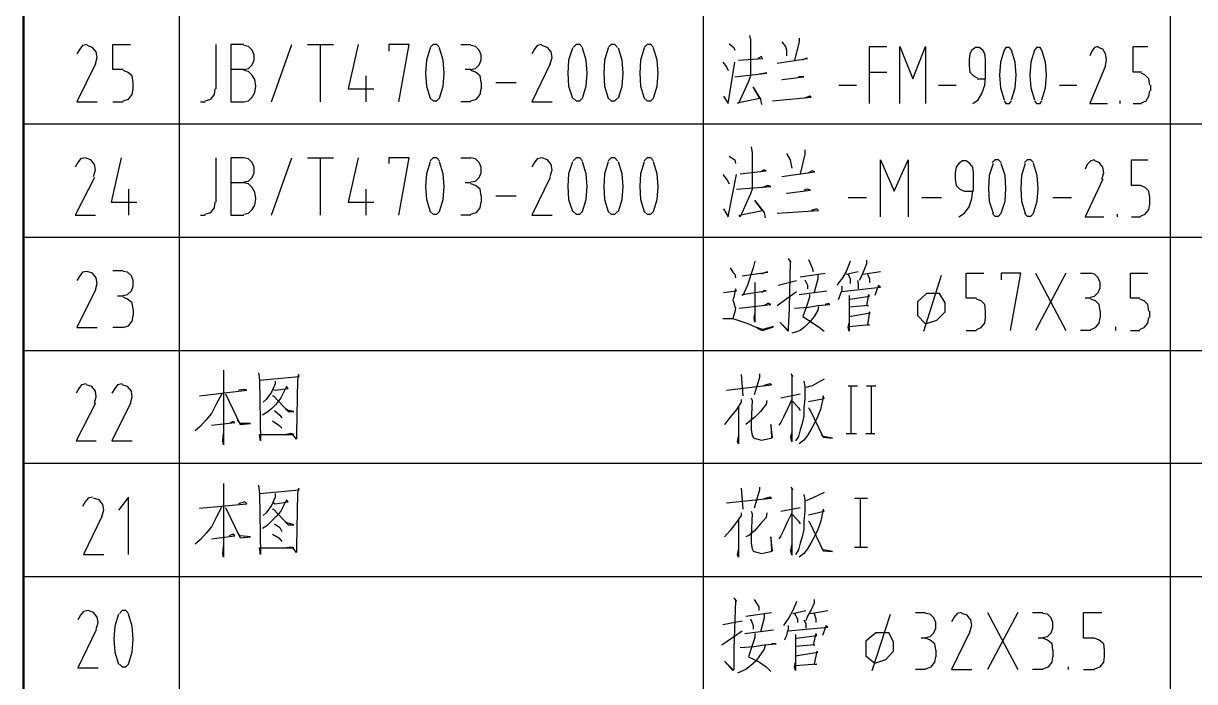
# Model space of a CAD drawing. Header units: millimetres. Extents: x -830 to 4759, y -3917 to 4295.
# Drawn here: x 2959 to 3786, y -1777 to -1312 of the extents above; entities that cross this region are included whole.
import ezdxf

# ---------------------------------------------------------------- set-up
doc = ezdxf.new("R2010")
doc.units = ezdxf.units.MM
doc.layers.add('1', color=7, linetype='Continuous')

msp = doc.modelspace()

# ---------------------------------------------------------------- linework, layer by layer
at = {"layer": '1', "color": 0, "lineweight": 50}
for points in [[(2959.08, -1303.17), (2959.08, -1382.67)], [(2959.08, -1382.67), (2959.08, -1462.82)], [(2959.08, -1462.82), (2959.08, -1542.96)], [(2959.08, -1542.96), (2959.08, -1622.46)], [(2959.08, -1622.46), (2959.08, -1702.61)], [(2959.08, -1702.61), (2959.08, -1782.75)]]:
    msp.add_lwpolyline(points, dxfattribs=at)
at = {"layer": '1', "color": 0, "lineweight": 25}
for points in [[(3069.2, -1303.17), (3069.2, -1382.67)], [(3439.31, -1303.17), (3439.31, -1382.67)], [(3769.02, -1303.17), (3769.02, -1382.67)], [(3471.89, -1320.12), (3472.54, -1323.37), (3472.54, -1348.79), (3471.24, -1352.7), (3464.07, -1368.33), (3463.42, -1367.68), (3479.06, -1364.43), (3474.5, -1356.61), (3479.71, -1365.08), (3480.36, -1368.99)], [(3507.08, -1322.07), (3507.08, -1324.68), (3503.82, -1337.71)], [(3004.04, -1326.63), (3000.79, -1327.28), (2998.83, -1329.89), (2996.88, -1333.15)], [(3009.91, -1340.32), (3011.21, -1335.75), (3010.56, -1331.85), (3007.95, -1328.59), (3004.04, -1327.28)], [(3029.46, -1344.23), (3022.29, -1344.23), (3022.29, -1326.63), (3034.67, -1326.63)], [(3095.27, -1357.91), (3095.27, -1326.63)], [(3114.82, -1326.63), (3105.69, -1326.63), (3105.69, -1367.03)], [(3114.82, -1344.23), (3118.07, -1343.57), (3120.68, -1340.97), (3121.98, -1337.71), (3121.98, -1333.8), (3120.68, -1330.54), (3118.07, -1327.94), (3114.82, -1327.28)], [(3134.36, -1367.03), (3148.7, -1326.63)], [(3159.78, -1326.63), (3178.02, -1326.63)], [(3168.9, -1367.03), (3168.9, -1326.63)], [(3195.61, -1326.63), (3188.45, -1357.91), (3206.69, -1357.91)], [(3224.29, -1367.03), (3231.45, -1326.63), (3217.12, -1326.63), (3217.12, -1331.19)], [(3246.44, -1329.24), (3243.83, -1337.71), (3243.18, -1346.83), (3243.83, -1355.95), (3246.44, -1364.43)], [(3252.96, -1328.59), (3251, -1326.63), (3248.39, -1326.63), (3246.44, -1328.59)], [(3246.44, -1364.43), (3248.39, -1366.38), (3251, -1366.38), (3252.96, -1364.43), (3255.56, -1355.95), (3256.21, -1346.83), (3255.56, -1337.71), (3252.96, -1329.24)], [(3267.94, -1326.63), (3275.11, -1326.63)], [(3275.11, -1344.23), (3278.37, -1343.57), (3280.97, -1340.97), (3282.28, -1337.71), (3282.28, -1333.8), (3280.97, -1330.54), (3278.37, -1327.94), (3275.11, -1327.28)], [(3325.28, -1326.63), (3322.03, -1327.28), (3320.07, -1329.89), (3318.12, -1333.15)], [(3331.15, -1340.32), (3332.45, -1335.75), (3331.8, -1331.85), (3329.19, -1328.59), (3325.28, -1327.28)], [(3346.79, -1329.24), (3344.18, -1337.71), (3343.53, -1346.83), (3344.18, -1355.95), (3346.79, -1364.43)], [(3353.95, -1328.59), (3352, -1326.63), (3349.39, -1326.63), (3347.44, -1328.59)], [(3347.44, -1364.43), (3349.39, -1366.38), (3352, -1366.38), (3353.95, -1364.43), (3356.56, -1355.95), (3357.21, -1346.83), (3356.56, -1337.71), (3353.95, -1329.24)], [(3372.2, -1329.24), (3369.59, -1337.71), (3368.94, -1346.83), (3369.59, -1355.95), (3372.2, -1364.43)], [(3378.71, -1328.59), (3376.76, -1326.63), (3374.15, -1326.63), (3372.2, -1328.59)], [(3379.37, -1364.43), (3381.97, -1355.95), (3382.62, -1346.83), (3381.97, -1337.71), (3379.37, -1329.24)], [(3397.61, -1329.24), (3395, -1337.71), (3394.35, -1346.83), (3395, -1355.95), (3397.61, -1364.43)], [(3404.13, -1328.59), (3402.17, -1326.63), (3399.57, -1326.63), (3397.61, -1328.59)], [(3397.61, -1364.43), (3399.57, -1366.38), (3402.17, -1366.38), (3404.13, -1364.43), (3406.73, -1355.95), (3407.38, -1346.83), (3406.73, -1337.71), (3404.13, -1329.24)], [(3457.56, -1325.98), (3460.82, -1328.59), (3461.47, -1330.54)], [(3494.7, -1324.68), (3497.31, -1327.94), (3497.96, -1330.54), (3497.96, -1334.45)], [(3556.6, -1368.33), (3556.6, -1327.94), (3568.98, -1327.94)], [(3578.1, -1368.33), (3578.1, -1327.94), (3587.23, -1350.74), (3596.35, -1327.94), (3596.35, -1368.33)], [(3638.7, -1337.06), (3638.05, -1333.15), (3636.75, -1330.54), (3634.14, -1328.59), (3631.54, -1328.59), (3628.93, -1330.54), (3627.63, -1333.15), (3626.97, -1337.06)], [(3656.95, -1365.73), (3659.55, -1357.26), (3660.21, -1348.14), (3659.55, -1339.01), (3656.95, -1330.54), (3655.64, -1328.59), (3653.04, -1328.59), (3651.73, -1330.54), (3649.13, -1339.01), (3648.48, -1348.14), (3649.13, -1357.26), (3651.73, -1365.73)], [(3678.45, -1365.73), (3681.06, -1357.26), (3681.71, -1348.14), (3681.06, -1339.01), (3678.45, -1330.54), (3677.15, -1328.59), (3674.54, -1328.59), (3673.24, -1330.54), (3670.63, -1339.01), (3669.98, -1348.14), (3670.63, -1357.26), (3673.24, -1365.73)], [(3718.2, -1327.94), (3715.59, -1328.59), (3713.64, -1331.19), (3712.33, -1334.45)], [(3723.41, -1341.62), (3724.06, -1337.06), (3723.41, -1333.15), (3721.46, -1329.89), (3718.2, -1328.59)], [(3748.82, -1346.18), (3742.96, -1346.18), (3742.96, -1327.94), (3753.38, -1327.94)], [(3453, -1339.01), (3455.6, -1342.27), (3456.91, -1344.88)], [(3453.65, -1363.12), (3456.91, -1368.33), (3461.47, -1339.01)], [(3464.07, -1337.71), (3481.02, -1336.41), (3480.36, -1335.1), (3477.76, -1336.41)], [(3491.44, -1339.66), (3512.94, -1336.41), (3511.64, -1336.41), (3509.03, -1337.71)], [(3626.97, -1337.06), (3626.97, -1341.62)], [(3638.7, -1349.44), (3638.7, -1337.06)], [(3009.91, -1340.32), (2996.88, -1367.03), (3011.21, -1367.03)], [(3036.62, -1353.35), (3035.97, -1348.79), (3032.71, -1346.18), (3029.46, -1344.88)], [(3114.82, -1344.23), (3105.69, -1344.23)], [(3114.82, -1367.03), (3118.07, -1366.38), (3120.68, -1363.77), (3122.64, -1360.52), (3123.29, -1355.95), (3122.64, -1351.39), (3120.68, -1348.14), (3118.07, -1345.53), (3114.82, -1344.88)], [(3275.11, -1344.23), (3271.2, -1344.23)], [(3282.28, -1353.35), (3281.63, -1348.79), (3278.37, -1346.18), (3275.11, -1344.88)], [(3331.15, -1340.32), (3318.12, -1367.03), (3332.45, -1367.03)], [(3461.47, -1349.44), (3484.27, -1346.83), (3482.97, -1346.83), (3479.06, -1347.48)], [(3556.6, -1346.18), (3568.98, -1346.18)], [(3626.97, -1341.62), (3627.63, -1346.18), (3630.23, -1348.79), (3632.84, -1350.09)], [(3723.41, -1341.62), (3712.33, -1368.33), (3724.71, -1368.33)], [(3754.69, -1355.3), (3754.04, -1350.74), (3751.43, -1348.14), (3748.82, -1346.83)], [(3036.62, -1357.91), (3036.62, -1353.35)], [(3200.83, -1348.79), (3200.83, -1367.03)], [(3282.28, -1353.35), (3282.28, -1357.91)], [(3292.7, -1353.35), (3307.04, -1353.35)], [(3494.7, -1351.39), (3495.35, -1351.39), (3510.34, -1349.44), (3508.38, -1349.44), (3506.43, -1349.44)], [(3535.1, -1355.3), (3547.48, -1355.3)], [(3605.47, -1355.3), (3617.85, -1355.3)], [(3629.58, -1368.33), (3633.49, -1365.73), (3636.1, -1361.17), (3638.05, -1355.3), (3638.7, -1349.44)], [(3632.84, -1350.74), (3638.7, -1350.74)], [(3690.83, -1355.3), (3703.21, -1355.3)], [(3755.34, -1359.21), (3755.34, -1355.3)], [(3029.46, -1366.38), (3033.37, -1365.08), (3035.97, -1361.82), (3036.62, -1357.91)], [(3087.45, -1366.38), (3091.36, -1365.08), (3093.97, -1361.82), (3094.62, -1357.91)], [(3275.11, -1366.38), (3279.02, -1365.08), (3281.63, -1361.82), (3282.28, -1357.91)], [(3372.2, -1364.43), (3374.15, -1366.38), (3376.76, -1366.38), (3378.71, -1364.43)], [(3488.18, -1366.38), (3515.55, -1363.77), (3514.25, -1363.12), (3510.99, -1364.43)], [(3748.82, -1367.68), (3752.08, -1366.38), (3754.04, -1363.12), (3754.69, -1359.21)], [(3022.29, -1367.03), (3029.46, -1367.03)], [(3084.19, -1367.03), (3087.45, -1367.03)], [(3105.69, -1367.03), (3114.82, -1367.03)], [(3275.11, -1367.03), (3267.94, -1367.03)], [(3651.73, -1366.38), (3653.04, -1368.33), (3655.64, -1368.33), (3656.95, -1366.38)], [(3673.24, -1366.38), (3674.54, -1368.33), (3677.15, -1368.33), (3678.45, -1366.38)], [(3733.84, -1368.33), (3733.84, -1366.38)], [(3742.96, -1368.33), (3748.82, -1368.33)], [(2959.08, -1382.67), (4758.8, -1382.67)], [(2959.08, -1382.67), (4758.8, -1382.67)], [(3069.2, -1382.67), (3069.2, -1462.82)], [(3439.31, -1382.67), (3439.31, -1462.82)], [(3769.02, -1382.67), (3769.02, -1462.82)], [(3457.56, -1405.48), (3461.47, -1408.08), (3462.12, -1410.69)], [(3473.2, -1398.96), (3473.85, -1402.87), (3473.85, -1428.93), (3472.54, -1432.19), (3465.38, -1448.48), (3464.73, -1447.18), (3481.02, -1443.92), (3475.8, -1436.75), (3482.32, -1445.22), (3482.97, -1449.13)], [(3497.96, -1403.52), (3500.56, -1408.08), (3501.22, -1410.69), (3501.87, -1413.95)], [(3510.99, -1400.91), (3510.99, -1404.17), (3507.73, -1417.86)], [(3008.61, -1419.81), (3009.91, -1415.25), (3009.26, -1411.34), (3006.65, -1408.08), (3002.74, -1406.78), (2999.48, -1407.43), (2997.53, -1410.04), (2995.57, -1413.3)], [(3028.15, -1406.78), (3020.99, -1438.06), (3039.23, -1438.06)], [(3095.27, -1438.06), (3095.27, -1406.78)], [(3114.82, -1406.78), (3105.69, -1406.78), (3105.69, -1447.18)], [(3114.82, -1423.72), (3118.07, -1423.07), (3120.68, -1420.46), (3121.98, -1417.2), (3121.98, -1413.3), (3120.68, -1410.04), (3118.07, -1407.43), (3114.82, -1406.78)], [(3134.36, -1447.18), (3148.7, -1406.78)], [(3159.78, -1406.78), (3178.02, -1406.78)], [(3168.9, -1447.18), (3168.9, -1406.78)], [(3195.61, -1406.78), (3188.45, -1438.06), (3206.69, -1438.06)], [(3224.29, -1447.18), (3231.45, -1406.78), (3217.12, -1406.78), (3217.12, -1410.69)], [(3246.44, -1409.39), (3243.83, -1417.86), (3243.18, -1426.98), (3243.83, -1436.1), (3246.44, -1444.57)], [(3252.96, -1408.73), (3251, -1406.78), (3248.39, -1406.78), (3246.44, -1408.73)], [(3246.44, -1444.57), (3248.39, -1446.53), (3251, -1446.53), (3252.96, -1444.57), (3255.56, -1436.1), (3256.21, -1426.98), (3255.56, -1417.86), (3252.96, -1409.39)], [(3267.94, -1406.78), (3275.11, -1406.78)], [(3275.11, -1423.72), (3278.37, -1423.07), (3280.97, -1420.46), (3282.28, -1417.2), (3282.28, -1413.3), (3280.97, -1410.04), (3278.37, -1407.43), (3275.11, -1406.78)], [(3331.15, -1419.81), (3332.45, -1415.25), (3331.8, -1411.34), (3329.19, -1408.08), (3325.28, -1406.78), (3322.03, -1407.43), (3320.07, -1410.04), (3318.12, -1413.3)], [(3346.79, -1409.39), (3344.18, -1417.86), (3343.53, -1426.98), (3344.18, -1436.1), (3346.79, -1444.57)], [(3353.95, -1408.73), (3352, -1406.78), (3349.39, -1406.78), (3347.44, -1408.73)], [(3347.44, -1444.57), (3349.39, -1446.53), (3352, -1446.53), (3353.95, -1444.57), (3356.56, -1436.1), (3357.21, -1426.98), (3356.56, -1417.86), (3353.95, -1409.39)], [(3372.2, -1409.39), (3369.59, -1417.86), (3368.94, -1426.98), (3369.59, -1436.1), (3372.2, -1444.57)], [(3378.71, -1408.73), (3376.76, -1406.78), (3374.15, -1406.78), (3372.2, -1408.73)], [(3379.37, -1444.57), (3381.97, -1436.1), (3382.62, -1426.98), (3381.97, -1417.86), (3379.37, -1409.39)], [(3397.61, -1409.39), (3395, -1417.86), (3394.35, -1426.98), (3395, -1436.1), (3397.61, -1444.57)], [(3404.13, -1408.73), (3402.17, -1406.78), (3399.57, -1406.78), (3397.61, -1408.73)], [(3397.61, -1444.57), (3399.57, -1446.53), (3402.17, -1446.53), (3404.13, -1444.57), (3406.73, -1436.1), (3407.38, -1426.98), (3406.73, -1417.86), (3404.13, -1409.39)], [(3564.42, -1448.48), (3564.42, -1408.08), (3574.19, -1430.24), (3583.97, -1408.08), (3583.97, -1448.48)], [(3630.23, -1417.2), (3629.58, -1413.3), (3627.63, -1410.69), (3625.02, -1408.73), (3622.41, -1408.73), (3619.81, -1410.69), (3617.85, -1413.3), (3617.2, -1417.2)], [(3643.92, -1410.69), (3641.31, -1419.16), (3640.66, -1428.28), (3641.31, -1437.4), (3643.92, -1445.88)], [(3649.78, -1410.04), (3647.83, -1408.08), (3645.22, -1408.08), (3643.26, -1410.04)], [(3643.26, -1445.88), (3645.22, -1447.83), (3647.83, -1447.83), (3649.78, -1445.88), (3652.39, -1437.4), (3653.04, -1428.28), (3652.39, -1419.16), (3649.78, -1410.69)], [(3666.72, -1410.69), (3664.12, -1419.16), (3663.46, -1428.28), (3664.12, -1437.4), (3666.72, -1445.88)], [(3672.59, -1410.04), (3670.63, -1408.08), (3668.02, -1408.08), (3666.07, -1410.04)], [(3666.07, -1445.88), (3668.02, -1447.83), (3670.63, -1447.83), (3672.59, -1445.88), (3675.19, -1437.4), (3675.84, -1428.28), (3675.19, -1419.16), (3672.59, -1410.69)], [(3715.59, -1408.08), (3712.99, -1408.73), (3710.38, -1411.34), (3709.08, -1414.6)], [(3720.8, -1421.77), (3722.11, -1417.2), (3721.46, -1413.3), (3718.85, -1410.04), (3715.59, -1408.73)], [(3748.17, -1426.33), (3741.66, -1426.33), (3741.66, -1408.08), (3753.38, -1408.08)], [(3009.26, -1420.46), (2995.57, -1447.18), (3009.91, -1447.18)], [(3331.15, -1420.46), (3318.12, -1447.18), (3332.45, -1447.18)], [(3453, -1418.51), (3456.25, -1422.42), (3457.56, -1425.02)], [(3453.65, -1442.62), (3456.91, -1448.48), (3462.77, -1418.51)], [(3465.38, -1417.86), (3483.62, -1415.9), (3482.32, -1415.25), (3479.71, -1416.55)], [(3494.7, -1419.81), (3518.16, -1416.55), (3516.2, -1415.9), (3513.6, -1417.2)], [(3617.2, -1417.2), (3617.2, -1421.77)], [(3617.2, -1421.77), (3617.85, -1426.33), (3620.46, -1428.93), (3623.72, -1430.24)], [(3630.23, -1429.59), (3630.23, -1417.2)], [(3721.46, -1421.77), (3709.08, -1448.48), (3722.11, -1448.48)], [(3033.37, -1428.93), (3033.37, -1447.18)], [(3114.82, -1424.37), (3105.69, -1424.37)], [(3114.82, -1446.53), (3118.07, -1445.88), (3120.68, -1443.27), (3122.64, -1440.01), (3123.29, -1435.45), (3122.64, -1430.89), (3120.68, -1427.63), (3118.07, -1425.02), (3114.82, -1424.37)], [(3200.83, -1428.93), (3200.83, -1447.18)], [(3275.11, -1424.37), (3271.2, -1424.37)], [(3282.28, -1433.49), (3281.63, -1428.93), (3278.37, -1426.33), (3275.11, -1425.02)], [(3462.77, -1428.93), (3486.88, -1426.98), (3484.93, -1426.33), (3481.02, -1427.63)], [(3497.96, -1431.54), (3498.61, -1431.54), (3514.9, -1429.59), (3512.94, -1428.93), (3510.34, -1429.59)], [(3619.81, -1448.48), (3623.72, -1445.88), (3626.97, -1441.31), (3628.93, -1435.45), (3629.58, -1429.59)], [(3623.72, -1430.24), (3630.23, -1430.24)], [(3754.69, -1434.8), (3754.04, -1430.24), (3751.43, -1427.63), (3748.17, -1426.33)], [(3087.45, -1446.53), (3091.36, -1445.22), (3093.97, -1441.97), (3094.62, -1438.06)], [(3275.11, -1446.53), (3279.02, -1445.22), (3281.63, -1441.97), (3282.28, -1438.06)], [(3282.28, -1433.49), (3282.28, -1438.06)], [(3292.7, -1433.49), (3307.04, -1433.49)], [(3541.61, -1434.8), (3554.65, -1434.8)], [(3593.74, -1434.8), (3607.43, -1434.8)], [(3686.27, -1434.8), (3699.3, -1434.8)], [(3754.69, -1439.36), (3754.69, -1434.8)], [(3084.19, -1447.18), (3087.45, -1447.18)], [(3105.69, -1447.18), (3114.82, -1447.18)], [(3275.11, -1447.18), (3267.94, -1447.18)], [(3372.2, -1444.57), (3374.15, -1446.53), (3376.76, -1446.53), (3378.71, -1444.57)], [(3491.44, -1445.88), (3520.76, -1443.92), (3519.46, -1442.62), (3515.55, -1443.92)], [(3731.88, -1448.48), (3731.88, -1446.53)], [(3748.17, -1447.83), (3751.43, -1446.53), (3754.04, -1443.27), (3754.69, -1439.36)], [(3741.66, -1448.48), (3748.17, -1448.48)], [(2959.08, -1462.82), (4758.8, -1462.82)], [(2959.08, -1462.82), (4758.8, -1462.82)], [(3069.2, -1462.82), (3069.2, -1542.96)], [(3439.31, -1462.82), (3439.31, -1542.96)], [(3769.02, -1462.82), (3769.02, -1542.96)], [(3475.8, -1479.76), (3474.5, -1484.32), (3470.59, -1496.7), (3467.33, -1503.87), (3466.68, -1503.22), (3483.62, -1500.61), (3482.32, -1500.61), (3480.36, -1501.91)], [(3499.26, -1477.8), (3501.22, -1480.41), (3500.56, -1479.76), (3499.91, -1512.99), (3499.26, -1527.33), (3499.26, -1527.98), (3499.26, -1529.28), (3493.4, -1522.76), (3499.26, -1528.63)], [(3513.6, -1478.46), (3516.2, -1484.32), (3516.85, -1486.93)], [(3542.92, -1479.76), (3542.27, -1481.71), (3540.31, -1486.93), (3537.7, -1491.49), (3535.1, -1494.75), (3533.8, -1496.7)], [(3554.65, -1479.11), (3554.65, -1481.71), (3552.69, -1486.27), (3550.74, -1490.84), (3549.43, -1493.44)], [(3009.91, -1499.96), (3011.21, -1495.4), (3010.56, -1491.49), (3007.95, -1488.23), (3004.04, -1486.93), (3000.79, -1487.58), (2998.83, -1490.18), (2996.88, -1493.44)], [(3022.29, -1486.27), (3029.46, -1486.27)], [(3029.46, -1503.87), (3032.71, -1503.22), (3035.32, -1500.61), (3036.62, -1497.35), (3036.62, -1493.44), (3035.32, -1490.18), (3032.71, -1487.58), (3029.46, -1486.93)], [(3458.21, -1484.32), (3460.16, -1487.58), (3461.47, -1488.88), (3462.12, -1491.49)], [(3466.68, -1490.18), (3484.93, -1487.58), (3483.62, -1487.58), (3480.36, -1488.88)], [(3507.73, -1490.84), (3525.32, -1488.23)], [(3540.31, -1488.88), (3548.78, -1486.93)], [(3541.61, -1488.88), (3542.92, -1492.14), (3542.92, -1495.4)], [(3552.04, -1488.88), (3564.42, -1486.93)], [(3555.3, -1488.88), (3556.6, -1492.14), (3556.6, -1494.75)], [(3632.19, -1505.82), (3625.02, -1505.82), (3625.02, -1488.23), (3637.4, -1488.23)], [(3656.3, -1528.63), (3663.46, -1488.23), (3649.78, -1488.23), (3649.78, -1492.79)], [(3673.89, -1488.23), (3695.39, -1528.63)], [(3695.39, -1488.23), (3673.89, -1528.63)], [(3705.82, -1488.23), (3712.99, -1488.23)], [(3712.99, -1505.17), (3715.59, -1504.52), (3718.2, -1501.91), (3719.5, -1498.65), (3719.5, -1494.75), (3718.2, -1491.49), (3715.59, -1488.88), (3712.99, -1488.23)], [(3747.52, -1505.82), (3741, -1505.82), (3741, -1488.23), (3753.38, -1488.23)], [(3475.8, -1494.75), (3475.8, -1522.76), (3475.15, -1520.16), (3475.8, -1516.9)], [(3492.09, -1496.7), (3505.12, -1493.44)], [(3510.99, -1492.79), (3512.94, -1496.7), (3512.94, -1499.31)], [(3520.11, -1489.53), (3520.11, -1492.14), (3517.51, -1501.91)], [(3537.05, -1501.26), (3564.42, -1498), (3563.12, -1496.7), (3560.51, -1503.87)], [(3548.13, -1493.44), (3548.78, -1496.05), (3548.78, -1499.31)], [(3595.05, -1529.28), (3607.43, -1489.53)], [(3009.91, -1499.96), (2996.88, -1526.67), (3011.21, -1526.67)], [(3029.46, -1504.52), (3025.55, -1504.52)], [(3036.62, -1513.64), (3035.97, -1509.08), (3032.71, -1506.47), (3029.46, -1505.17)], [(3453.65, -1501.91), (3462.77, -1500.61), (3462.12, -1499.31), (3460.82, -1505.17), (3460.16, -1507.13), (3460.82, -1509.08), (3461.47, -1511.69), (3462.12, -1512.99), (3461.47, -1515.6), (3460.16, -1520.16)], [(3491.44, -1511.04), (3505.12, -1501.26)], [(3507.08, -1503.22), (3526.63, -1500.61)], [(3514.25, -1503.22), (3514.25, -1505.17), (3512.29, -1511.69), (3509.69, -1518.85), (3513.6, -1521.46), (3516.85, -1523.42), (3521.41, -1526.67), (3524.67, -1529.28)], [(3537.05, -1497.35), (3537.05, -1500.61), (3536.4, -1501.91), (3535.75, -1503.87), (3535.1, -1505.82), (3534.45, -1507.13)], [(3542.27, -1503.87), (3542.27, -1505.82), (3542.27, -1515.6), (3542.27, -1529.28), (3541.61, -1526.67), (3542.27, -1523.42)], [(3542.92, -1506.47), (3556.6, -1504.52), (3555.95, -1503.22), (3554.65, -1511.04), (3555.95, -1511.04), (3542.27, -1512.34)], [(3590.48, -1518.2), (3596.35, -1524.07), (3604.17, -1521.46), (3610.03, -1515.6), (3610.03, -1509.08), (3606.12, -1502.56), (3597, -1502.56), (3590.48, -1508.43), (3590.48, -1518.2)], [(3036.62, -1513.64), (3036.62, -1518.2)], [(3464.73, -1512.99), (3486.88, -1510.38), (3485.58, -1509.73), (3484.93, -1509.73), (3482.32, -1511.04)], [(3520.76, -1511.69), (3520.11, -1514.29), (3517.51, -1518.85), (3514.25, -1522.76), (3510.99, -1526.02), (3507.73, -1528.63), (3504.47, -1529.93), (3501.87, -1530.58)], [(3503.82, -1512.99), (3513.6, -1512.34), (3520.11, -1511.04), (3528.58, -1510.38), (3527.93, -1509.73), (3525.32, -1510.38)], [(3638.7, -1514.94), (3638.05, -1510.38), (3635.44, -1507.78), (3632.19, -1506.47)], [(3712.99, -1505.82), (3709.08, -1505.82)], [(3719.5, -1514.94), (3718.85, -1510.38), (3716.24, -1507.78), (3712.99, -1506.47)], [(3754.04, -1514.94), (3753.38, -1510.38), (3750.78, -1507.78), (3747.52, -1506.47)], [(3029.46, -1526.67), (3033.37, -1525.37), (3035.97, -1522.11), (3036.62, -1518.2)], [(3453, -1520.16), (3456.91, -1520.16), (3459.51, -1520.16), (3461.47, -1520.81), (3469.94, -1523.42), (3477.11, -1526.67), (3477.76, -1527.33), (3481.02, -1528.63), (3488.83, -1526.02), (3488.18, -1526.02), (3481.02, -1527.98), (3477.11, -1526.67)], [(3542.27, -1518.85), (3557.25, -1516.25), (3556.6, -1515.6), (3555.3, -1524.72), (3556.6, -1524.72), (3542.27, -1526.02)], [(3632.19, -1527.98), (3635.44, -1526.67), (3638.05, -1523.42), (3638.7, -1519.51)], [(3638.7, -1519.51), (3638.7, -1514.94)], [(3712.99, -1527.98), (3716.24, -1526.67), (3718.85, -1523.42), (3719.5, -1519.51)], [(3719.5, -1514.94), (3719.5, -1519.51)], [(3747.52, -1527.98), (3750.78, -1526.67), (3753.38, -1523.42), (3754.04, -1519.51)], [(3754.69, -1519.51), (3754.69, -1514.94)], [(3029.46, -1526.67), (3022.29, -1526.67)], [(3625.02, -1528.63), (3632.19, -1528.63)], [(3712.99, -1528.63), (3705.82, -1528.63)], [(3730.58, -1528.63), (3730.58, -1526.02)], [(3741, -1528.63), (3747.52, -1528.63)], [(2959.08, -1542.96), (4758.8, -1542.96)], [(2959.08, -1542.96), (4758.8, -1542.96)], [(3069.2, -1542.96), (3069.2, -1622.46)], [(3439.31, -1542.96), (3439.31, -1622.46)], [(3769.02, -1542.96), (3769.02, -1622.46)], [(3100.48, -1556.65), (3100.48, -1591.18), (3100.48, -1609.43), (3099.83, -1606.82), (3100.48, -1601.61)], [(3125.24, -1558.6), (3125.89, -1563.81), (3126.55, -1606.82), (3125.89, -1602.26), (3150, -1602.26), (3148.05, -1601.61), (3144.79, -1602.26)], [(3125.89, -1563.81), (3153.91, -1561.21), (3153.26, -1559.91), (3152.61, -1563.81), (3151.96, -1601.61), (3151.96, -1605.52), (3149.35, -1602.26)], [(3466.03, -1559.91), (3467.33, -1574.89)], [(3479.06, -1559.25), (3479.06, -1561.86), (3475.15, -1574.24)], [(3501.22, -1559.25), (3502.52, -1561.21), (3501.87, -1560.56), (3501.87, -1607.47), (3501.22, -1604.21), (3501.87, -1600.96)], [(3524.67, -1563.16), (3516.2, -1567.72), (3511.64, -1569.03)], [(3003.39, -1566.42), (3000.13, -1567.07), (2998.18, -1569.68), (2996.23, -1572.94)], [(3009.26, -1580.1), (3010.56, -1575.54), (3009.91, -1571.63), (3007.3, -1568.38), (3003.39, -1567.07)], [(3028.81, -1566.42), (3025.55, -1567.07), (3023.59, -1569.68), (3021.64, -1572.94)], [(3034.67, -1580.1), (3035.97, -1575.54), (3035.32, -1571.63), (3032.71, -1568.38), (3028.81, -1567.07)], [(3083.54, -1574.89), (3116.77, -1570.98), (3115.47, -1570.33), (3110.91, -1570.98)], [(3135.67, -1570.33), (3136.97, -1570.98), (3146.09, -1569.68), (3144.79, -1568.38), (3140.88, -1576.2), (3137.62, -1580.76), (3134.36, -1584.01), (3131.11, -1586.62), (3127.85, -1588.58)], [(3136.97, -1564.47), (3136.97, -1566.42), (3134.36, -1572.29), (3130.45, -1577.5), (3128.5, -1579.45)], [(3455.6, -1570.98), (3487.53, -1567.07), (3486.23, -1566.42), (3481.67, -1567.72)], [(3510.34, -1564.47), (3510.99, -1568.38), (3510.99, -1576.85), (3510.34, -1583.36), (3510.34, -1589.23), (3509.03, -1594.44), (3507.73, -1599), (3506.43, -1603.56), (3504.47, -1606.82)], [(3541.61, -1567.72), (3548.13, -1567.72)], [(3543.57, -1567.72), (3543.57, -1601.61)], [(3554.65, -1567.72), (3561.16, -1567.72)], [(3557.9, -1567.72), (3557.9, -1601.61)], [(3099.18, -1573.59), (3095.27, -1580.76), (3092.01, -1587.27), (3088.1, -1591.83), (3084.19, -1596.39), (3080.28, -1599.65)], [(3101.78, -1573.59), (3112.21, -1595.09), (3119.38, -1594.44), (3112.21, -1594.44), (3110.26, -1591.83)], [(3135.02, -1574.89), (3135.67, -1574.89), (3146.09, -1585.97), (3150, -1585.97), (3146.09, -1585.32), (3144.14, -1584.01)], [(3466.03, -1577.5), (3466.03, -1579.45), (3462.77, -1584.67), (3458.21, -1589.88), (3454.3, -1595.09)], [(3484.27, -1578.15), (3483.62, -1580.76), (3479.71, -1585.97), (3475.8, -1589.88), (3471.89, -1593.14), (3469.29, -1595.09)], [(3473.2, -1576.2), (3473.85, -1578.15), (3473.2, -1593.14), (3473.2, -1599), (3473.85, -1602.91), (3474.5, -1604.21), (3475.15, -1604.87), (3477.76, -1605.52), (3480.36, -1606.17), (3486.88, -1604.87), (3488.18, -1604.21), (3486.88, -1595.09), (3487.53, -1604.21)], [(3501.87, -1577.5), (3498.61, -1584.67), (3496, -1589.88), (3494.05, -1593.79), (3492.74, -1595.74)], [(3494.05, -1576.2), (3507.73, -1573.59)], [(3502.52, -1578.8), (3506.43, -1583.36), (3507.73, -1585.32)], [(3513.6, -1578.8), (3524.67, -1576.85), (3524.02, -1574.89), (3523.37, -1578.15), (3522.07, -1584.67), (3520.11, -1589.23), (3518.16, -1593.79), (3515.55, -1598.35), (3512.94, -1602.91), (3510.34, -1606.17), (3507.08, -1608.78)], [(3009.91, -1580.1), (2996.23, -1606.82), (3010.56, -1606.82)], [(3034.67, -1580.1), (3021.64, -1606.82), (3035.97, -1606.82)], [(3136.32, -1585.32), (3140.23, -1588.58), (3141.53, -1590.53)], [(3464.07, -1582.71), (3464.07, -1603.56), (3464.07, -1608.78), (3463.42, -1607.47), (3464.07, -1603.56)], [(3513.6, -1583.36), (3514.25, -1584.01), (3524.02, -1604.21), (3530.54, -1604.87), (3524.02, -1603.56), (3522.72, -1602.26)], [(3092.01, -1595.74), (3108.3, -1593.79), (3107, -1593.14), (3104.39, -1594.44)], [(3135.02, -1592.49), (3139.58, -1595.74), (3141.53, -1597.7)], [(3540.31, -1601.61), (3547.48, -1601.61)], [(3553.99, -1601.61), (3560.51, -1601.61)], [(2959.08, -1622.46), (4758.8, -1622.46)], [(2959.08, -1622.46), (4758.8, -1622.46)], [(3069.2, -1622.46), (3069.2, -1702.61)], [(3439.31, -1622.46), (3439.31, -1702.61)], [(3769.02, -1622.46), (3769.02, -1702.61)], [(3100.48, -1636.79), (3100.48, -1670.68), (3100.48, -1688.92), (3099.83, -1686.97), (3100.48, -1681.1)], [(3125.24, -1638.1), (3125.89, -1643.96), (3126.55, -1686.97), (3125.89, -1682.41), (3150, -1682.41), (3148.05, -1681.75), (3144.79, -1682.41)], [(3125.89, -1643.96), (3153.91, -1641.36), (3153.26, -1640.05), (3152.61, -1643.96), (3151.96, -1681.1), (3151.96, -1685.66), (3149.35, -1682.41)], [(3136.97, -1643.96), (3136.97, -1646.57), (3134.36, -1652.43), (3130.45, -1657.65), (3128.5, -1659.6)], [(3466.03, -1640.05), (3467.33, -1655.04)], [(3479.06, -1639.4), (3479.06, -1641.36), (3475.15, -1654.39)], [(3501.22, -1639.4), (3502.52, -1641.36), (3501.87, -1640.7), (3501.87, -1687.62), (3501.22, -1684.36), (3501.87, -1680.45)], [(3510.34, -1644.61), (3510.99, -1648.52), (3510.99, -1656.34), (3510.34, -1663.51), (3510.34, -1669.37), (3509.03, -1674.59), (3507.73, -1679.15), (3506.43, -1683.71), (3504.47, -1686.97)], [(3524.67, -1643.31), (3516.2, -1647.22), (3511.64, -1649.17)], [(3007.95, -1646.57), (3004.7, -1647.22), (3002.74, -1649.83), (3000.79, -1653.08)], [(3014.47, -1660.25), (3015.77, -1655.69), (3015.12, -1651.78), (3012.52, -1648.52), (3008.61, -1647.22)], [(3033.37, -1686.97), (3033.37, -1646.57), (3026.2, -1655.69)], [(3099.18, -1653.08), (3095.27, -1660.9), (3092.01, -1667.42), (3088.1, -1671.98), (3084.19, -1676.54), (3080.28, -1679.8)], [(3083.54, -1654.39), (3116.77, -1651.13), (3115.47, -1649.83), (3110.91, -1651.13)], [(3101.78, -1653.74), (3112.21, -1675.24), (3119.38, -1674.59), (3112.21, -1673.94), (3110.26, -1671.98)], [(3135.67, -1650.48), (3136.97, -1651.13), (3146.09, -1649.83), (3144.79, -1648.52), (3140.88, -1656.34), (3137.62, -1660.25), (3134.36, -1663.51), (3131.11, -1666.77), (3127.85, -1668.72)], [(3455.6, -1650.48), (3487.53, -1647.22), (3486.23, -1646.57), (3481.67, -1647.87)], [(3494.05, -1656.34), (3507.73, -1653.74)], [(3546.18, -1647.22), (3555.3, -1647.22)], [(3550.09, -1647.22), (3550.09, -1681.75)], [(3014.47, -1660.25), (3001.44, -1686.97), (3015.77, -1686.97)], [(3135.02, -1655.04), (3135.67, -1655.04), (3146.09, -1666.12), (3150, -1666.12), (3146.09, -1664.81), (3144.14, -1664.16)], [(3466.03, -1657.65), (3466.03, -1659.6), (3462.77, -1664.16), (3458.21, -1670.03), (3454.3, -1674.59)], [(3484.27, -1657.65), (3483.62, -1660.9), (3479.71, -1665.46), (3475.8, -1670.03), (3471.89, -1673.28), (3469.29, -1674.59)], [(3473.2, -1656.34), (3473.85, -1658.3), (3473.2, -1673.28), (3473.2, -1679.15), (3473.85, -1683.06), (3474.5, -1684.36), (3475.15, -1685.01), (3477.76, -1685.66), (3480.36, -1686.32), (3486.88, -1685.01), (3488.18, -1684.36), (3486.88, -1674.59), (3487.53, -1684.36)], [(3501.87, -1657.65), (3498.61, -1664.16), (3496, -1670.03), (3494.05, -1673.94), (3492.74, -1675.89)], [(3502.52, -1658.95), (3506.43, -1663.51), (3507.73, -1665.46)], [(3513.6, -1658.95), (3524.67, -1656.34), (3524.02, -1655.04), (3523.37, -1657.65), (3522.07, -1664.16), (3520.11, -1669.37), (3518.16, -1673.94), (3515.55, -1678.5), (3512.94, -1683.06), (3510.34, -1686.32), (3507.08, -1688.92)], [(3136.32, -1665.46), (3140.23, -1668.07), (3141.53, -1670.68)], [(3464.07, -1662.86), (3464.07, -1683.06), (3464.07, -1688.92), (3463.42, -1687.62), (3464.07, -1683.71)], [(3513.6, -1663.51), (3514.25, -1664.16), (3524.02, -1684.36), (3530.54, -1685.01), (3524.02, -1683.71), (3522.72, -1681.75)], [(3092.01, -1675.89), (3108.3, -1673.94), (3107, -1672.63), (3104.39, -1673.94)], [(3135.02, -1672.63), (3139.58, -1675.24), (3141.53, -1677.84)], [(3546.18, -1681.75), (3555.3, -1681.75)], [(2959.08, -1702.61), (4758.8, -1702.61)], [(2959.08, -1702.61), (4758.8, -1702.61)], [(3069.2, -1702.61), (3069.2, -1782.75)], [(3439.31, -1702.61), (3439.31, -1782.75)], [(3769.02, -1702.61), (3769.02, -1782.75)], [(3460.82, -1717.59), (3462.77, -1720.2), (3462.12, -1719.55), (3460.82, -1753.43), (3460.82, -1767.11), (3460.82, -1768.42), (3460.16, -1769.07), (3454.3, -1762.55), (3460.16, -1768.42)], [(3475.15, -1718.9), (3478.41, -1724.11), (3478.41, -1726.71)], [(3505.12, -1720.2), (3504.47, -1722.15), (3502.52, -1726.71), (3499.91, -1731.28), (3497.31, -1735.19), (3496, -1737.14)], [(3517.51, -1718.9), (3517.51, -1721.5), (3515.55, -1726.06), (3512.94, -1730.62), (3511.64, -1733.88)], [(3010.56, -1739.75), (3011.86, -1735.19), (3011.21, -1731.28), (3008.61, -1728.02), (3004.7, -1726.71), (3001.44, -1727.37), (2999.48, -1729.97), (2997.53, -1733.23)], [(3033.37, -1728.67), (3031.41, -1726.71), (3028.81, -1726.71), (3026.85, -1728.67)], [(3469.29, -1730.62), (3487.53, -1728.02)], [(3502.52, -1728.67), (3511.64, -1726.71)], [(3503.82, -1728.67), (3505.78, -1732.58), (3505.78, -1735.19)], [(3514.9, -1728.67), (3527.28, -1726.71)], [(3517.51, -1728.67), (3518.81, -1732.58), (3518.81, -1735.19)], [(3589.18, -1728.02), (3596.35, -1728.02)], [(3596.35, -1745.61), (3599.61, -1744.96), (3602.21, -1742.35), (3603.52, -1739.1), (3603.52, -1735.19), (3602.21, -1731.93), (3599.61, -1729.32), (3596.35, -1728.67)], [(3621.76, -1728.02), (3618.5, -1728.67), (3616.55, -1731.28), (3614.59, -1734.53)], [(3627.63, -1741.7), (3628.93, -1737.14), (3628.28, -1733.23), (3625.67, -1729.97), (3621.76, -1728.67)], [(3640.01, -1728.02), (3661.51, -1768.42)], [(3661.51, -1728.02), (3640.01, -1768.42)], [(3671.93, -1728.02), (3679.1, -1728.02)], [(3679.1, -1745.61), (3682.36, -1744.96), (3684.97, -1742.35), (3686.27, -1739.1), (3686.27, -1735.19), (3684.97, -1731.93), (3682.36, -1729.32), (3679.1, -1728.67)], [(3715.59, -1746.26), (3707.77, -1746.26), (3707.77, -1728.02), (3720.8, -1728.02)], [(3026.2, -1729.32), (3023.59, -1737.79), (3022.94, -1746.91), (3023.59, -1756.04), (3026.2, -1764.51)], [(3026.85, -1764.51), (3028.81, -1766.46), (3031.41, -1766.46), (3033.37, -1764.51), (3035.97, -1756.04), (3036.62, -1746.91), (3035.97, -1737.79), (3033.37, -1729.32)], [(3453, -1736.49), (3466.68, -1733.88)], [(3472.54, -1732.58), (3474.5, -1737.14), (3474.5, -1739.75)], [(3482.32, -1729.32), (3482.32, -1731.93), (3479.71, -1741.7)], [(3510.34, -1733.23), (3511.64, -1735.84), (3511.64, -1739.1)], [(3558.56, -1769.07), (3571.59, -1729.32)], [(3010.56, -1740.4), (2997.53, -1767.11), (3011.86, -1767.11)], [(3452.35, -1750.82), (3466.68, -1741.05)], [(3468.64, -1743), (3488.83, -1740.4)], [(3475.8, -1743), (3475.8, -1745.61), (3473.85, -1751.48), (3471.24, -1759.29), (3475.15, -1761.25), (3479.06, -1763.2), (3483.62, -1766.46), (3486.88, -1769.72)], [(3499.26, -1737.14), (3499.26, -1740.4), (3498.61, -1741.7), (3497.96, -1744.31), (3497.31, -1745.61), (3496.65, -1747.57)], [(3499.26, -1741.05), (3527.28, -1738.44), (3525.98, -1737.14), (3523.37, -1744.31)], [(3504.47, -1743.66), (3504.47, -1745.61), (3504.47, -1755.39), (3504.47, -1769.07), (3503.82, -1766.46), (3504.47, -1763.2)], [(3505.12, -1746.26), (3519.46, -1744.31), (3518.81, -1743), (3516.85, -1750.82), (3518.16, -1750.82), (3504.47, -1752.13)], [(3553.99, -1758.64), (3560.51, -1763.86), (3568.33, -1761.25), (3573.54, -1755.39), (3573.54, -1748.87), (3570.28, -1742.35), (3561.16, -1742.35), (3553.99, -1748.22), (3553.99, -1758.64)], [(3627.63, -1741.7), (3614.59, -1768.42), (3628.93, -1768.42)], [(3482.97, -1751.48), (3482.32, -1754.08), (3479.06, -1758.64), (3476.45, -1762.55), (3472.54, -1765.81), (3469.29, -1768.42), (3466.03, -1769.72), (3463.42, -1771.02)], [(3465.38, -1752.78), (3475.15, -1752.13), (3482.32, -1750.82), (3490.79, -1750.17), (3489.49, -1750.17), (3487.53, -1750.17)], [(3596.35, -1746.26), (3593.09, -1746.26)], [(3603.52, -1754.73), (3602.86, -1750.17), (3599.61, -1747.57), (3596.35, -1746.26)], [(3679.1, -1746.26), (3675.84, -1746.26)], [(3686.27, -1754.73), (3685.62, -1750.17), (3682.36, -1747.57), (3679.1, -1746.26)], [(3722.76, -1754.73), (3722.11, -1750.17), (3718.85, -1747.57), (3715.59, -1746.26)], [(3504.47, -1758.64), (3520.11, -1756.04), (3519.46, -1755.39), (3517.51, -1764.51), (3519.46, -1764.51), (3504.47, -1765.81)], [(3596.35, -1767.77), (3600.26, -1766.46), (3602.86, -1763.2), (3603.52, -1759.29)], [(3603.52, -1754.73), (3603.52, -1759.29)], [(3679.1, -1767.77), (3683.01, -1766.46), (3685.62, -1763.2), (3686.27, -1759.29)], [(3686.27, -1754.73), (3686.27, -1759.29)], [(3715.59, -1767.77), (3719.5, -1766.46), (3722.11, -1763.2), (3722.76, -1759.29)], [(3722.76, -1759.29), (3722.76, -1754.73)], [(3596.35, -1768.42), (3589.18, -1768.42)], [(3679.1, -1768.42), (3671.93, -1768.42)], [(3697.35, -1768.42), (3697.35, -1766.46)], [(3707.77, -1768.42), (3715.59, -1768.42)]]:
    msp.add_lwpolyline(points, dxfattribs=at)

doc.saveas('drawing.dxf')
